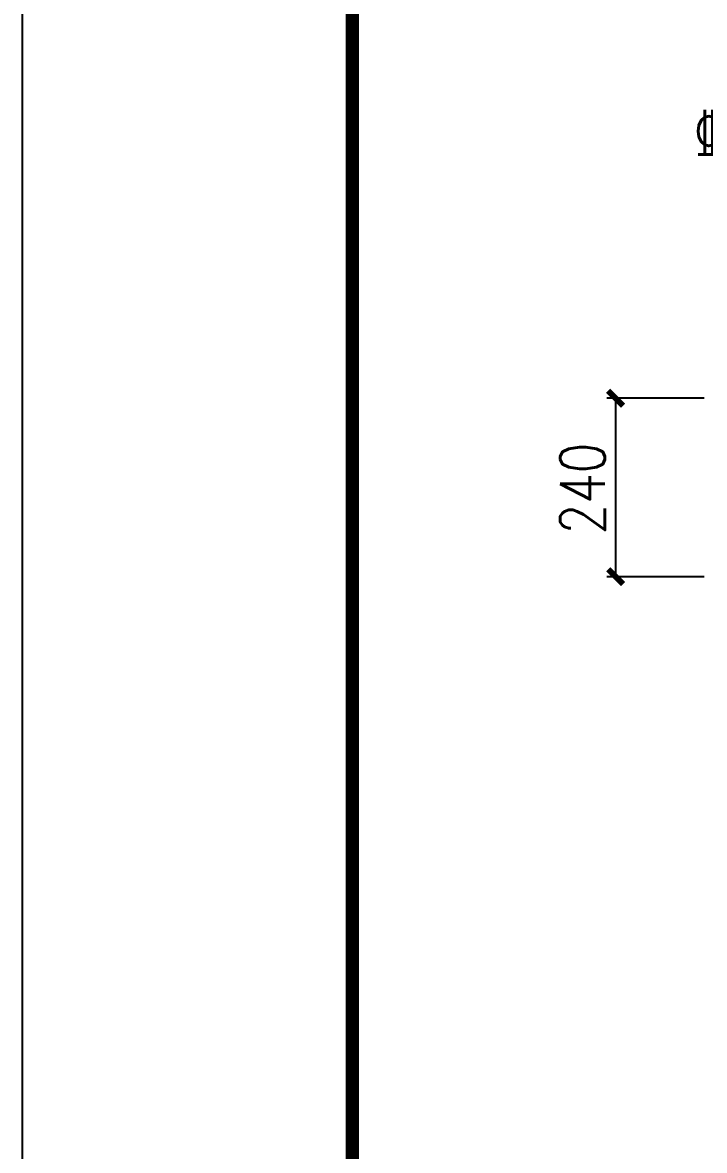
# Model space of a CAD drawing. Header units: millimetres. Extents: x 4533265 to 4958735, y 18976699 to 19555898.
# Drawn here: x 4556484 to 4564236, y 19345944 to 19358762 of the extents above; entities that cross this region are included whole.
import ezdxf

# ---------------------------------------------------------------- set-up
doc = ezdxf.new("R2010")
doc.units = ezdxf.units.MM
doc.header["$LTSCALE"] = 1000
doc.header["$MEASUREMENT"] = 0
doc.layers.get('Defpoints').update_dxf_attribs({"color": 1})
doc.layers.add('3T_WOOD', color=21, linetype='Continuous')
doc.layers.add('TK', color=4, linetype='Continuous')
doc.styles.add('_HZTXT', font='txt.shx', dxfattribs={"width": 0.8, "bigfont": 'hztxt.shx'})
doc.styles.add('Z3', font='txt.shx', dxfattribs={"width": 0.8, "height": 300, "bigfont": 'hztxt.shx'})
doc.dimstyles.new('ISO-25_WS', dxfattribs={"dimtxt": 3, "dimasz": 100, "dimexe": 60, "dimexo": 0, "dimgap": 10, "dimtad": 1, "dimdec": 0, "dimdsep": 46, "dimtxsty": 'Z3', "dimblk1": 'ARCHTICK', "dimblk2": 'ARCHTICK', "dimsah": 1, "dimcen": 2.5, "dimclrd": 4, "dimclre": 4, "dimclrt": 7, "dimadec": 0, "dimazin": 0, "dimtfac": 1, "dimtdec": 4, "dimtmove": 2, "dimatfit": 3, "dimldrblk": 'ARCHTICK', "dimfxl": 0, "dimtolj": 1, "dimtzin": 0, "dimarcsym": 0})

# ---------------------------------------------------------------- blocks, each defined once
blk = doc.blocks.new('GeYuanFrame_36132140', base_point=(18.757, 4.335))
at = {"layer": 'TK'}
blk.add_lwpolyline([(18.757, 424.335), (686.757, 424.335), (686.757, 4.335), (18.757, 4.335), (18.757, 424.335)], dxfattribs=at)
at = {"layer": 'TK', "const_width": 1}
blk.add_lwpolyline([(676.757, 414.335), (43.757, 414.335), (43.757, 14.335), (676.757, 14.335)], close=True, dxfattribs=at)
blk = doc.blocks.new('_ArchTick')
at = {"color": 0, "linetype": 'ByBlock', "const_width": 0.4}
blk.add_lwpolyline([(-0.5, -0.5), (0.5, 0.5)], dxfattribs=at)
blk = doc.blocks.new('*D338')
at = {"color": 4, "lineweight": -2}
for p, q in [((-241993.5, 653758.5), (-242649.2, 653758.5)), ((-242589.2, 653758.5), (-242589.2, 652558.2)), ((-241993.5, 652558.2), (-242649.2, 652558.2))]:
    blk.add_line(p, q, dxfattribs=at)
at = {"layer": 'Defpoints', "color": 0}
for p in [(-241993.5, 653758.5), (-242589.2, 652558.2), (-241993.5, 652558.2)]:
    blk.add_point(p, dxfattribs=at)
at = {"color": 4, "lineweight": -2, "xscale": 100, "yscale": 100, "zscale": 100}
for p, rotation in [((-242589.2, 653758.5), 90), ((-242589.2, 652558.2), 270)]:
    blk.add_blockref('_ArchTick', p, dxfattribs=dict(at, rotation=rotation))
at = {"color": 7, "insert": (-242811.6, 653150.9), "char_height": 300, "attachment_point": 5, "rotation": 90, "style": 'Z3'}
blk.add_mtext('\\A1;240', dxfattribs=at)
blk = doc.blocks.new('Z333')
at = {"color": 7, "style": '_HZTXT', "width": 0.8}
blk.add_text('\x846@500', height=300, dxfattribs=at).set_placement((-242065.4, 655397.7))
dim = blk.add_linear_dim(base=(-242589.2, 652558.2), p1=(-241993.5, 653758.5), p2=(-241993.5, 652558.2), angle=270, text='240', dimstyle='ISO-25_WS')
dim.commit()
dim.dimension.update_dxf_attribs({"geometry": '*D338', "text_midpoint": (-242811.6, 653150.9), "dimtype": 128})

msp = doc.modelspace()

# ---------------------------------------------------------------- block references
at = {"xscale": 1.689999997615814, "yscale": 1.690000001341105, "zscale": 1.69}
msp.add_blockref('Z333', (4973202, 18249640.9), dxfattribs=at)
at = {"layer": '3T_WOOD', "xscale": 150, "yscale": 150, "zscale": 150}
msp.add_blockref('GeYuanFrame_36132140', (4556484.4, 19339092.9), dxfattribs=at)

doc.saveas('drawing.dxf')
